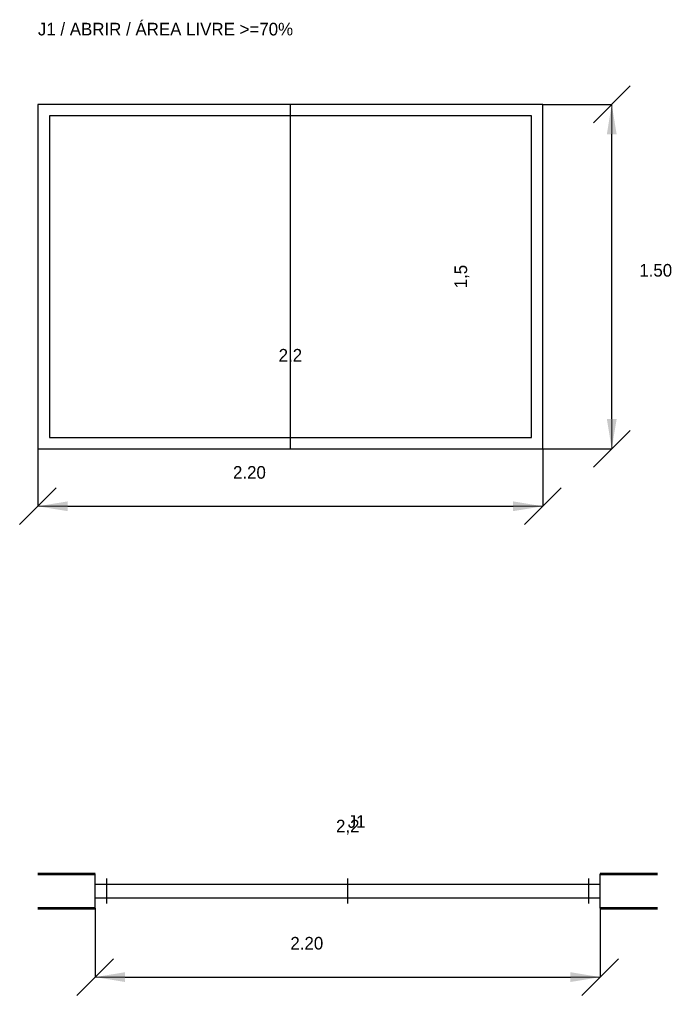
# Model space of a CAD drawing. Header units: metres. Extents: x -2 to 623, y -2 to 50.
# Drawn here: x 579.92 to 582.76, y -0.38 to 3.869 of the extents above; entities that cross this region are included whole.
import ezdxf

# ---------------------------------------------------------------- set-up
doc = ezdxf.new("R2010")
doc.units = ezdxf.units.M
for name, color, linetype, lineweight in [('COTAS', 2, 'Continuous', 13), ('ESQUADRIAS', 4, 'Continuous', 25), ('PAREDES', 7, 'Continuous', 50), ('TEXTOS', 7, 'Continuous', 15)]:
    doc.layers.add(name, color=color, linetype=linetype, lineweight=lineweight)
doc.dimstyles.get("Standard").update_dxf_attribs({"dimtxt": 2.5, "dimasz": 2.5, "dimexe": 1.25, "dimexo": 0.625, "dimtad": 1, "dimcen": 2.5, "dimazin": 3, "dimtfac": 1, "dimtmove": 0, "dimatfit": 3})

# ---------------------------------------------------------------- blocks, each defined once
blk = doc.blocks.new('_CLOSEDFILLED')
at = {"color": 0, "linetype": 'BYBLOCK'}
blk.add_solid([(-1, 0.164), (0, 0), (-1, -0.164)], dxfattribs=at)
blk = doc.blocks.new('*D70')
for p, q in [((580.25, 0), (580.25, -0.3)), ((582.45, 0), (582.45, -0.3)), ((580.38, -0.3), (582.32, -0.3))]:
    blk.add_line(p, q)
at = {"layer": 'Defpoints'}
for p in [(580.25, 0), (582.45, 0), (580.25, -0.3)]:
    blk.add_point(p, dxfattribs=at)
at = {"layer": 'COTAS', "xscale": 0.13, "yscale": 0.13, "rotation": 180}
blk.add_blockref('_CLOSEDFILLED', (580.25, -0.3), dxfattribs=at)
at = {"layer": 'COTAS', "xscale": 0.13, "yscale": 0.13}
blk.add_blockref('_CLOSEDFILLED', (582.45, -0.3), dxfattribs=at)
at = {"layer": 'COTAS', "insert": (581.35, 0.3525), "char_height": 0.055, "attachment_point": 5}
blk.add_mtext('2,2', dxfattribs=at)
blk = doc.blocks.new('*D71')
for p, q in [((580, 2), (580, 1.75)), ((582.2, 2), (582.2, 1.75)), ((580.13, 1.75), (582.07, 1.75))]:
    blk.add_line(p, q)
at = {"layer": 'Defpoints'}
for p in [(580, 2), (582.2, 2), (580, 1.75)]:
    blk.add_point(p, dxfattribs=at)
at = {"layer": 'COTAS', "xscale": 0.13, "yscale": 0.13, "rotation": 180}
blk.add_blockref('_CLOSEDFILLED', (580, 1.75), dxfattribs=at)
at = {"layer": 'COTAS', "xscale": 0.13, "yscale": 0.13}
blk.add_blockref('_CLOSEDFILLED', (582.2, 1.75), dxfattribs=at)
at = {"layer": 'COTAS', "insert": (581.1, 2.4025), "char_height": 0.055, "attachment_point": 5}
blk.add_mtext('2,2', dxfattribs=at)
blk = doc.blocks.new('*D72')
for p, q in [((582.2, 3.5), (582.5, 3.5)), ((582.5, 2.13), (582.5, 3.37)), ((582.2, 2), (582.5, 2))]:
    blk.add_line(p, q)
at = {"layer": 'Defpoints'}
for p in [(582.2, 3.5), (582.2, 2), (582.5, 2)]:
    blk.add_point(p, dxfattribs=at)
at = {"layer": 'COTAS', "xscale": 0.13, "yscale": 0.13}
for p, rotation in [((582.5, 3.5), 90), ((582.5, 2), 270)]:
    blk.add_blockref('_CLOSEDFILLED', p, dxfattribs=dict(at, rotation=rotation))
at = {"layer": 'COTAS', "insert": (581.8475, 2.75), "char_height": 0.055, "attachment_point": 5, "rotation": 90}
blk.add_mtext('1,5', dxfattribs=at)

msp = doc.modelspace()

# ---------------------------------------------------------------- linework, layer by layer
at = {"layer": 'COTAS'}
for p, q in [((582.42, 3.42), (582.58, 3.58)), ((582.2, 3.5), (582.35, 3.5)), ((582.5, 2), (582.5, 3.5)), ((582.42, 1.92), (582.58, 2.08)), ((580, 2), (580, 1.9)), ((582.2, 2), (582.2, 1.9)), ((582.2, 2), (582.35, 2)), ((579.92, 1.67), (580.08, 1.83)), ((582.12, 1.67), (582.28, 1.83)), ((580, 1.75), (582.2, 1.75)), ((580.25, 0), (580.25, -0.15)), ((582.45, 0), (582.45, -0.15)), ((580.17, -0.38), (580.33, -0.22)), ((582.37, -0.38), (582.53, -0.22)), ((580.25, -0.3), (582.45, -0.3))]:
    msp.add_line(p, q, dxfattribs=at)
at = {"layer": 'ESQUADRIAS'}
for p, q in [((582.2, 3.5), (580, 3.5)), ((580, 3.5), (580, 2)), ((581.1, 2), (581.1, 3.5)), ((582.2, 2), (582.2, 3.5)), ((582.15, 3.45), (580.05, 3.45)), ((580.05, 3.45), (580.05, 2.05)), ((582.15, 2.05), (582.15, 3.45)), ((580.05, 2.05), (582.15, 2.05)), ((580, 2), (582.2, 2)), ((580.25, 0), (580.25, 0.15)), ((580.3, 0.02), (580.3, 0.13)), ((581.35, 0.02), (581.35, 0.13)), ((582.4, 0.02), (582.4, 0.13)), ((582.45, 0), (582.45, 0.15)), ((580.25, 0.105), (582.45, 0.105)), ((580.25, 0.045), (582.45, 0.045))]:
    msp.add_line(p, q, dxfattribs=at)
at = {"layer": 'PAREDES'}
for p, q in [((580, 0.15), (580.25, 0.15)), ((582.45, 0.15), (582.7, 0.15)), ((580, 0), (580.25, 0)), ((582.45, 0), (582.7, 0))]:
    msp.add_line(p, q, dxfattribs=at)

# ---------------------------------------------------------------- texts
at = {"layer": 'COTAS'}
for s, p in [('1.50', (582.62, 2.75)), ('2.20', (580.85, 1.87)), ('2.20', (581.1, -0.18))]:
    msp.add_text(s, height=0.055, dxfattribs=at).set_placement(p)
at = {"layer": 'TEXTOS'}
for s, p in [('J1 / ABRIR / ÁREA LIVRE >=70%', (580, 3.8)), ('J1', (581.35, 0.35))]:
    msp.add_text(s, height=0.055, dxfattribs=at).set_placement(p)

# ---------------------------------------------------------------- dimensions: what is measured, and where the dimension line sits
at = {"layer": 'COTAS'}
dim = msp.add_linear_dim(base=(582.5, 2), p1=(582.2, 2), p2=(582.2, 3.5), angle=90, dimstyle='Standard', override={"dimtxt": 0.055, "dimasz": 0.13, "dimtad": 1, "dimdec": 2}, dxfattribs=at)
dim.commit()
dim.dimension.update_dxf_attribs({"geometry": '*D72', "text_midpoint": (581.8475, 2.75)})
for base, p1, p2, picture, middle in [((580, 1.75), (580, 2), (582.2, 2), '*D71', (581.1, 2.4025)), ((580.25, -0.3), (580.25, 0), (582.45, 0), '*D70', (581.35, 0.3525))]:
    dim = msp.add_linear_dim(base=base, p1=p1, p2=p2, dimstyle='Standard', override={"dimtxt": 0.055, "dimasz": 0.13, "dimtad": 1, "dimdec": 2}, dxfattribs=at)
    dim.commit()
    dim.dimension.update_dxf_attribs({"geometry": picture, "text_midpoint": middle})

doc.saveas('drawing.dxf')
